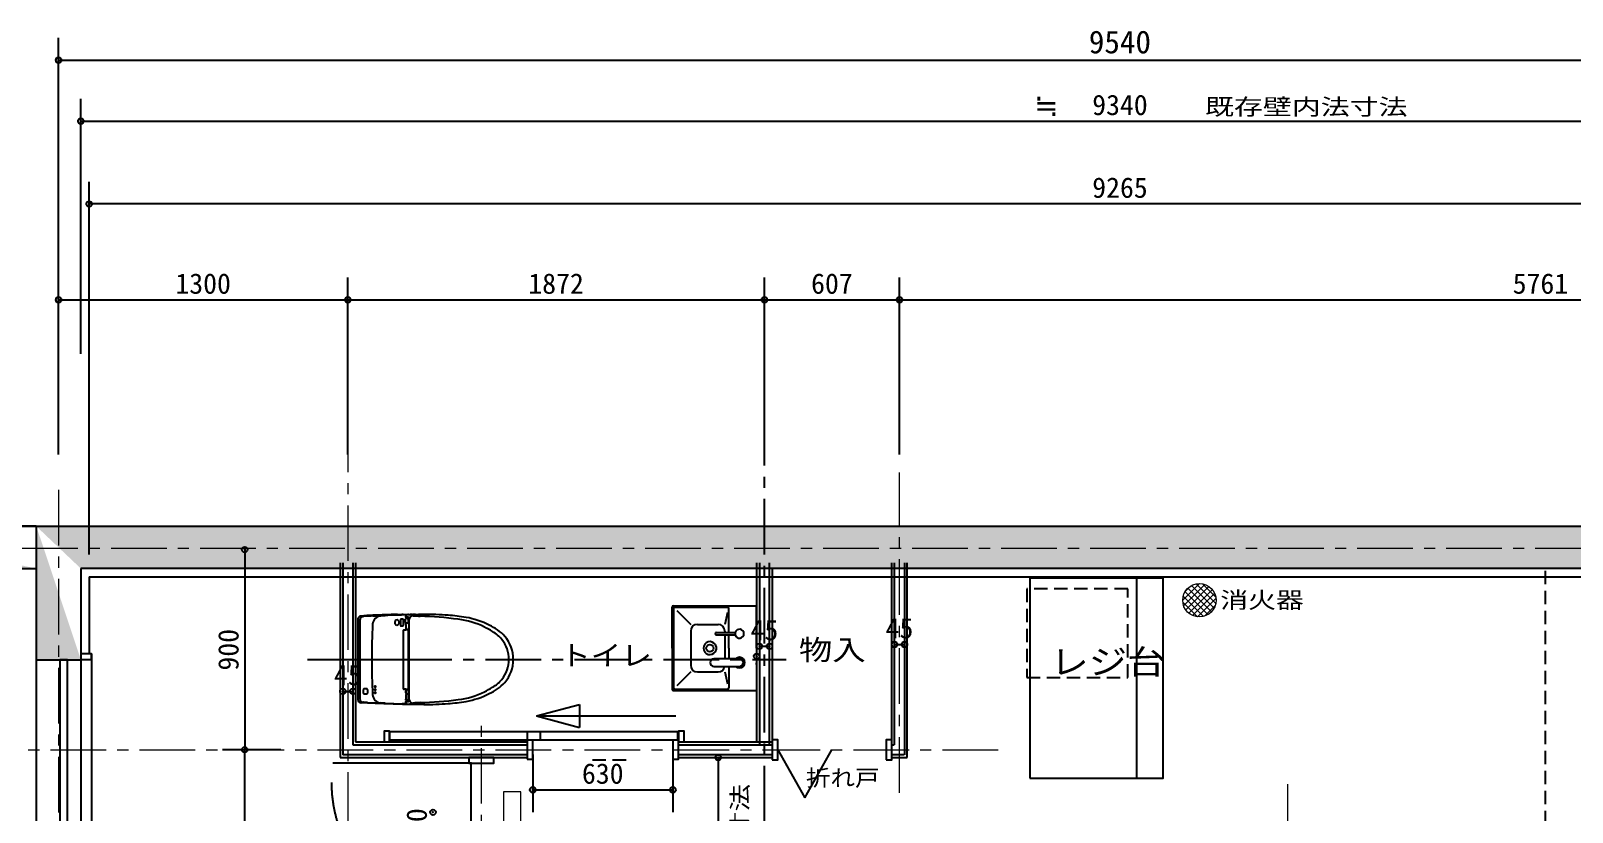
# Model space of a CAD drawing. Units: millimetres at full size, sheet at 1:50. Extents: x -32850 to 20320, y -7438 to 6543.
# Drawn here: x -26436 to -19509, y 2786 to 6301 of the extents above; entities that cross this region are included whole.
import ezdxf
from ezdxf.enums import TextEntityAlignment as Align

# ---------------------------------------------------------------- set-up
doc = ezdxf.new("R2010")
doc.units = ezdxf.units.MM
doc.header["$LTSCALE"] = 50
doc.header["$PDMODE"] = 32
doc.header["$PDSIZE"] = 25
doc.linetypes.add('CHAIN1', pattern=[8, 5, -1, 1, -1])
doc.linetypes.add('DASHED1', pattern=[1.8, 1.2, -0.6])
for name, color, linetype in [('0-0_0', 7, 'Continuous'), ('0-1_1', 7, 'Continuous'), ('0-2_2', 134, 'Continuous')]:
    doc.layers.add(name, color=color, linetype=linetype)
doc.layers.add('0-8_8', color=6, linetype='CHAIN1', lineweight=9)
doc.layers.add('1-2_18', color=1, linetype='Continuous', lineweight=9)
doc.styles.add('ＭＳ ゴシック', font='')
doc.styles.get('ＭＳ ゴシック').set_extended_font_data('MS Gothic')

msp = doc.modelspace()

# ---------------------------------------------------------------- linework, layer by layer
at = {"layer": '0-0_0'}
for p, q in [((-26311.01, 4468.96), (-26311.01, 6268.41)), ((-26311.01, 6168.41), (-16771.01, 6168.41)), ((-26211.01, 4847.96), (-26211.01, 5993.99)), ((-26211.01, 5893.99), (-16871.01, 5893.99)), ((-26173.51, 3944.8), (-26173.51, 5622.04)), ((-16908.51, 5522.04), (-26173.51, 5522.04)), ((-26311.01, 4394.76), (-26311.01, 5190.51)), ((-25011.01, 4394.76), (-25011.01, 5190.51)), ((-25011.01, 4394.76), (-25011.01, 5190.51)), ((-23139.01, 4394.76), (-23139.01, 5190.51)), ((-23139.01, 4394.76), (-23139.01, 5190.51)), ((-22532.01, 4394.76), (-22532.01, 5190.51)), ((-22532.01, 4394.76), (-22532.01, 5190.51)), ((-26311.01, 5090.51), (-25011.01, 5090.51)), ((-25011.01, 5090.51), (-23139.01, 5090.51)), ((-23139.01, 5090.51), (-22532.01, 5090.51)), ((-22532.01, 5090.51), (-16771.01, 5090.51)), ((-26411.01, 4072.3), (-27311.01, 4072.3)), ((-27311.01, 4072.3), (-16671.01, 4072.3)), ((-26411.01, 4072.3), (-26411.01, 1682.3)), ((-25474.69, 3967.3), (-25474.69, 3067.3)), ((-27311.01, 3882.3), (-26411.01, 3882.3)), ((-16871.01, 3882.3), (-26211.01, 3882.3)), ((-26211.01, 3882.3), (-26211.01, 1682.3)), ((-25046.01, 3907.3), (-25046.01, 3032.3)), ((-25033.51, 3907.3), (-25033.51, 3044.8)), ((-24988.51, 3907.3), (-24988.51, 3089.32)), ((-24976.01, 3907.3), (-24976.01, 3102.3)), ((-23174.01, 3907.3), (-23174.01, 3102.3)), ((-23161.51, 3907.3), (-23161.51, 3089.8)), ((-23116.51, 3089.8), (-23116.51, 3907.3)), ((-23104.01, 3884.25), (-23104.01, 3102.3)), ((-22567.01, 3102.3), (-22567.01, 3907.3)), ((-22554.51, 3089.8), (-22554.51, 3907.3)), ((-22509.51, 3907.3), (-22509.51, 3044.8)), ((-22497.01, 3032.3), (-22497.01, 3907.3)), ((-26173.51, 3844.8), (-16908.51, 3844.8)), ((-26173.51, 3844.8), (-26173.51, 3498.2)), ((-21467.01, 3839.38), (-21467.01, 2939.38)), ((-24898.07, 3671.89), (-24898.07, 3669.91)), ((-24897.77, 3669.82), (-24897.77, 3671.4)), ((-24788.37, 3674.35), (-24788.37, 3675.11)), ((-24788.07, 3675.66), (-24768.56, 3675.9)), ((-24788.07, 3675.66), (-24788.07, 3674.39)), ((-24768.07, 3675.42), (-24768.07, 3675.23)), ((-24767.87, 3675.22), (-24767.87, 3675.66)), ((-24767.45, 3675.92), (-24765.87, 3675.93)), ((-24763.07, 3675.18), (-24766.58, 3675.19)), ((-24765.87, 3675.93), (-24760.59, 3675.97)), ((-24763.07, 3675.18), (-24741.22, 3675.17)), ((-24760.59, 3675.97), (-24752.09, 3676.02)), ((-24752.09, 3676.02), (-24749.04, 3676.03)), ((-24749.04, 3676.03), (-24740.61, 3676.04)), ((-24740.61, 3676.04), (-24737.52, 3676.04)), ((-24738.8, 3675.42), (-24733.24, 3675.5)), ((-24737.52, 3676.04), (-24729.11, 3676.04)), ((-24720.66, 3675.58), (-24730.44, 3675.44)), ((-24726.02, 3676.04), (-24729.11, 3676.04)), ((-24726.02, 3676.04), (-24717.61, 3676.04)), ((-24720.66, 3675.58), (-24703.1, 3675.77)), ((-24707.09, 3676.04), (-24717.61, 3676.04)), ((-24707.09, 3676.04), (-24691.97, 3676.02)), ((-24703.1, 3675.77), (-24693.38, 3675.82)), ((-24669.3, 3675.95), (-24693.38, 3675.82)), ((-24966.51, 3653.6), (-24966.51, 3617.05)), ((-24966.51, 3603.05), (-24966.51, 3293.5)), ((-24965.84, 3615.05), (-24964.84, 3615.05)), ((-24964.84, 3605.05), (-24965.84, 3605.05)), ((-24956.85, 3651.31), (-24956.85, 3295.79)), ((-24953.61, 3668.41), (-24952.53, 3668.52)), ((-24946.1, 3666.83), (-24944.32, 3666.28)), ((-24869.6, 3669.2), (-24940.14, 3666.22)), ((-24869.6, 3669.2), (-24862.36, 3669.54)), ((-24862.36, 3669.54), (-24843.06, 3670.68)), ((-24774.77, 3652.75), (-24774.77, 3626.35)), ((-24762.77, 3654.15), (-24773.37, 3654.15)), ((-24773.37, 3624.95), (-24762.77, 3624.95)), ((-24761.37, 3626.35), (-24761.37, 3652.75)), ((-24761.35, 3340.91), (-24761.35, 3604.69)), ((-24759.85, 3606.19), (-24750.78, 3606.19)), ((-24739.22, 3663.45), (-24751.57, 3663.61)), ((-24751.57, 3639.55), (-24751.57, 3654.54)), ((-24751.57, 3636.55), (-24751.57, 3632.55)), ((-24749.75, 3628.29), (-24750.78, 3606.19)), ((-24744.32, 3606.19), (-24750.78, 3606.19)), ((-24750.57, 3631.55), (-24750.37, 3631.55)), ((-24749.52, 3615.05), (-24749.52, 3628.55)), ((-24749.46, 3638.07), (-24749.16, 3638.03)), ((-24748.59, 3614.55), (-24749.02, 3614.55)), ((-24748.78, 3638), (-24746.76, 3637.99)), ((-24747.99, 3607.97), (-24747.99, 3613.96)), ((-24747.36, 3607.47), (-24740.89, 3607.42)), ((-24746.76, 3637.99), (-24745.47, 3637.99)), ((-24745.47, 3637.15), (-24745.47, 3638.08)), ((-24744.82, 3656.98), (-24738.61, 3657.2)), ((-24744.32, 3607.44), (-24744.32, 3606.04)), ((-24743.41, 3606.01), (-24744.06, 3606.02)), ((-24739.63, 3637.18), (-24743.77, 3637.16)), ((-24740.75, 3605.98), (-24743.41, 3606.01)), ((-24739.9, 3607.41), (-24740.89, 3607.42)), ((-24738.16, 3605.96), (-24740.75, 3605.98)), ((-24738.74, 3655.1), (-24738.7, 3656.28)), ((-24738.74, 3639.2), (-24738.74, 3655.1)), ((-24738.07, 3340.22), (-24738.07, 3605.38)), ((-24735.13, 3291.95), (-24735.13, 3655.14)), ((-22554.51, 3540.71), (-22509.51, 3540.71)), ((-26411.01, 3472.3), (-26211.01, 3472.3)), ((-26163.51, 3498.2), (-26163.51, 1852.07)), ((-23161.51, 3532.42), (-23116.51, 3532.42)), ((-25033.51, 3329.91), (-24988.51, 3329.91)), ((-24942.22, 3337.55), (-24942.22, 3322.55)), ((-24925.01, 3340.7), (-24939.07, 3340.7)), ((-24922.75, 3337.45), (-24922.75, 3322.44)), ((-24750.79, 3339.41), (-24759.85, 3339.41)), ((-24750.79, 3339.41), (-24745.32, 3339.41)), ((-24750.46, 3322.85), (-24750.79, 3339.41)), ((-24749.68, 3331.05), (-24749.68, 3329.05)), ((-24747.3, 3331.55), (-24749.18, 3331.55)), ((-24747.98, 3328.55), (-24749.18, 3328.55)), ((-24748.75, 3328.05), (-24748.75, 3319.48)), ((-24747.3, 3337.63), (-24747.3, 3329.22)), ((-24746.64, 3338.14), (-24742.78, 3338.16)), ((-24745.42, 3339.49), (-24745.42, 3339.61)), ((-24745.32, 3339.61), (-24745.32, 3338.15)), ((-24740.85, 3338.17), (-24742.78, 3338.16)), ((-24740.85, 3338.17), (-24739.89, 3338.19)), ((-24923.34, 3280.21), (-24940.14, 3280.88)), ((-24939.07, 3319.4), (-24924.87, 3319.4)), ((-24923.34, 3280.21), (-24862.36, 3277.56)), ((-24898.84, 3278.19), (-24898.84, 3278.19)), ((-24843.06, 3276.42), (-24862.36, 3277.56)), ((-24745.61, 3273.62), (-24767.07, 3273.86)), ((-24716.7, 3271.06), (-24765.25, 3271.16)), ((-24751.63, 3283.48), (-24739.22, 3283.65)), ((-24751.57, 3292.56), (-24751.57, 3293.1)), ((-24750.01, 3294.05), (-24750.62, 3294.05)), ((-24749.64, 3295.53), (-24749.53, 3316.49)), ((-24742.09, 3318.93), (-24748.19, 3318.98)), ((-24747.09, 3318.93), (-24747.09, 3318.96)), ((-24747.09, 3318.93), (-24747.09, 3317.99)), ((-24738.89, 3317.94), (-24745.84, 3317.97)), ((-24738.59, 3289.9), (-24744.82, 3290.11)), ((-24742.09, 3318.93), (-24739.63, 3318.91)), ((-24738.8, 3271.68), (-24733.29, 3271.59)), ((-24738.74, 3291.99), (-24738.74, 3316.89)), ((-24732.2, 3271.64), (-24733.24, 3271.59)), ((-24677.06, 3271.2), (-24730.37, 3271.66)), ((-24684.81, 3271.11), (-24716.7, 3271.06)), ((-24163.41, 3219.52), (-23970.22, 3271.29)), ((-23970.22, 3271.29), (-23970.22, 3167.76)), ((-24163.41, 3219.52), (-23970.22, 3167.76)), ((-24163.41, 3219.52), (-23537.67, 3219.52)), ((-25311.7, 3067.3), (-25574.69, 3067.3)), ((-25474.69, 2237.3), (-25474.69, 3067.3)), ((-24988.51, 3089.8), (-24205.34, 3089.8)), ((-24976.01, 3102.3), (-24205.34, 3102.3)), ((-23525.34, 3102.3), (-23104.01, 3102.3)), ((-23525.34, 3089.8), (-23104.01, 3089.8)), ((-22567.01, 3089.8), (-22556.37, 3089.8)), ((-25046.01, 3032.3), (-24205.34, 3032.3)), ((-24205.34, 3044.8), (-25033.51, 3044.8)), ((-24454.67, 3007.3), (-25031.94, 3007.3)), ((-24456.94, 2307.3), (-24456.94, 3007.3)), ((-24180.34, 3045.39), (-24180.34, 2786.91)), ((-23550.34, 3045.39), (-23550.34, 2786.91)), ((-23104.01, 3044.8), (-23525.34, 3044.8)), ((-23525.34, 3032.3), (-23104.01, 3032.3)), ((-23347.04, 3032.3), (-23347.04, 2282.3)), ((-22510.55, 3044.8), (-22567.01, 3044.8)), ((-22567.01, 3032.3), (-22497.01, 3032.3)), ((-24180.34, 2886.91), (-23550.34, 2886.91))]:
    msp.add_line(p, q, dxfattribs=at)
at = {"layer": '0-0_0', "linetype": 'CHAIN1'}
for p, q in [((-23139.01, 2745.01), (-23139.01, 4988.95)), ((-25193.05, 3473.55), (-23040.69, 3473.55)), ((-24997.96, 3473.55), (-24575.67, 3473.55)), ((-24976.01, 3504.32), (-24976.01, 3397.38)), ((-24466.94, 3007.3), (-25077.97, 3007.3))]:
    msp.add_line(p, q, dxfattribs=at)
at = {"layer": '0-0_0', "linetype": 'DASHED1'}
for p, q in [((-19631.09, 3872.3), (-19631.09, -437.7)), ((-23911.01, 3022.3), (-23761.01, 3022.3))]:
    msp.add_line(p, q, dxfattribs=at)
at = {"layer": '0-0_0'}
for points in [[(-21947.01, 2939.38), (-21347.01, 2939.38), (-21347.01, 3839.38), (-21947.01, 3839.38)], [(-26306.01, 2642.3), (-26271.01, 2642.3), (-26271.01, 3472.3), (-26306.01, 3472.3)], [(-26211.01, 3473.2), (-26163.51, 3473.2), (-26163.51, 3498.2), (-26211.01, 3498.2)], [(-24848.24, 3102.3), (-24823.24, 3102.3), (-24823.24, 3150.3), (-24848.24, 3150.3)], [(-24823.24, 3112.3), (-24145.69, 3112.3), (-24145.69, 3147.3), (-24823.24, 3147.3)], [(-24205.34, 3112.3), (-23527.79, 3112.3), (-23527.79, 3147.3), (-24205.34, 3147.3)], [(-23525.34, 3102.3), (-23500.34, 3102.3), (-23500.34, 3150.3), (-23525.34, 3150.3)], [(-24205.34, 3024.3), (-24180.34, 3024.3), (-24180.34, 3110.3), (-24205.34, 3110.3)], [(-23550.34, 3024.3), (-23525.34, 3024.3), (-23525.34, 3110.3), (-23550.34, 3110.3)], [(-23104.01, 3022.3), (-23079.01, 3022.3), (-23079.01, 3112.3), (-23104.01, 3112.3)], [(-22592.01, 3022.3), (-22567.01, 3022.3), (-22567.01, 3112.3), (-22592.01, 3112.3)], [(-24466.94, 3007.3), (-24355.08, 3007.3), (-24355.08, 3032.3), (-24466.94, 3032.3)]]:
    msp.add_lwpolyline(points, close=True, dxfattribs=at)
at = {"layer": '0-0_0', "linetype": 'DASHED1'}
msp.add_lwpolyline([(-21959.88, 3391.58), (-21506.61, 3391.58), (-21506.61, 3791.58), (-21959.88, 3791.58)], close=True, dxfattribs=at)
at = {"layer": '0-0_0'}
for points in [[(-24750.31, 3637.09), (-24748.23, 3637.12), (-24743.77, 3637.16)], [(-24745.86, 3638.07), (-24745.15, 3638.09), (-24743.82, 3638.1)], [(-24743.82, 3638.1), (-24740.19, 3638.12), (-24738.9, 3638.13)], [(-24745.32, 3339.61), (-24745.13, 3339.61), (-24738.16, 3339.64)], [(-24765.25, 3271.16), (-24807.66, 3271.81), (-24849.3, 3273.04), (-24888.46, 3274.72), (-24923.46, 3276.65), (-24952.53, 3278.57)]]:
    msp.add_lwpolyline(points, dxfattribs=at)
at = {"layer": '0-0_0', "linetype": 'CHAIN1'}
msp.add_lwpolyline([(-23079.01, 3067.3), (-22957.26, 2851.42), (-22835.51, 3067.3)], dxfattribs=at)
at = {"layer": '0-0_0'}
for centre, radius, start, end in [((-24773.63, 1218.18), 2456.86, 92.9031, 94.17564), ((-24897.27, 3671.4), 0.502, 121.75245, 179.98203), ((-24897.25, 3671.37), 0.532, 102.47963, 121.58828), ((-24897.01, 3670.07), 1.85, 94.48408, 101.14257), ((-24893.91, 3633.36), 38.7, 92.73092, 94.80429), ((-24740.56, 681.72), 2994.31, 90.95317, 92.97089), ((-24721.08, 1075.65), 2599.54, 91.53247, 93.39643), ((-24735.32, 1616.02), 2057.48, 90.28706, 93.00157), ((-24792.08, 3736.14), 61.9, 271.36687, 273.43407), ((-24789.51, 3628.25), 47.38, 89.63359, 91.04927), ((-24789.17, 3671.83), 3.8, 84.40958, 90.5241), ((-24788.88, 3675.1), 0.512, 48.09945, 81.58476), ((-24788.87, 3675.11), 0.501, 0.0078, 47.98762), ((-24788.48, 3676.48), 2.14, 272.99855, 279.77543), ((-24788.3, 3675.72), 1.35, 277.82931, 279.48816), ((-24788.08, 3674.39), 0.011, 272.72632, 353.06863), ((-24768.56, 3675.41), 0.499, 85.66304, 90.56015), ((-24768.55, 3675.42), 0.486, 359.70517, 85.84579), ((-24768.12, 3677.74), 2.51, 262.80921, 266.75367), ((-24767.36, 3689.95), 14.74, 266.47803, 268.04432), ((-24767.62, 3675.66), 0.251, 100.70783, 179.96037), ((-24765.87, 3735.4), 60.22, 268.10159, 269.32075), ((-24767.48, 3674.45), 1.47, 88.82542, 97.10227), ((-24738.38, 3661.72), 13.8, 112.32702, 148.18772), ((-24738.63, 3661.67), 13.75, 90.73662, 111.29379), ((-24730.92, 3714.36), 38.92, 266.58915, 270.71404), ((-24692.2, 3549.79), 126.24, 88.76347, 89.89349), ((-24690.18, 3632.25), 43.75, 86.38862, 89.08278), ((-24687.58, 3672.9), 3.02, 78.55424, 86.97825), ((-24686.99, 3675.83), 0.028, 48.19279, 76.61592), ((-24686.98, 3675.84), 0.01, 5.03961, 46.38367), ((-24655.44, 2517.82), 1158.21, 85.31128, 90.68521), ((-24650.47, 2563.86), 1111.93, 81.1797, 85.37269), ((-24951.57, 3653.59), 14.94, 120.89602, 179.97249), ((-24956.67, 3616.97), 9.84, 179.52495, 186.52711), ((-24958.31, 3603.21), 8.2, 171.39273, 181.14342), ((-24964.51, 3616.05), 1.94, 186.08667, 198.34499), ((-24965.53, 3604.32), 0.894, 142.49565, 172.23439), ((-24965.76, 3615.64), 0.626, 198.89253, 229.16843), ((-24965.83, 3604.52), 0.527, 90.12754, 139.62122), ((-24965.84, 3615.57), 0.524, 229.97638, 269.92384), ((-24966.05, 3614.68), 1.26, 14.76768, 23.93776), ((-24966.69, 3605.65), 1.95, 337.39315, 350.14211), ((-24970.95, 3613.44), 6.32, 6.9526, 14.2993), ((-24979.82, 3608.07), 15.29, 349.62863, 356.74549), ((-24989.14, 3611.11), 24.66, 2.14966, 7.22085), ((-25009.09, 3610.07), 44.64, 356.31999, 2.51974), ((-24951.47, 3653.45), 15.11, 98.17021, 120.96042), ((-24941.77, 3651.25), 15.07, 98.16169, 179.75422), ((-24973.16, 3577.07), 93.75, 73.22127, 77.2863), ((-24943.21, 3672.22), 6.05, 259.42637, 270.97335), ((-24942.39, 3719.84), 53.67, 269.23352, 272.40083), ((-21778.37, 3473.56), 3125.35, 177.10072, 182.89968), ((-24859.78, 3629.62), 40, 93.70551, 177.10315), ((-24898.04, 3669.91), 0.028, 179.98143, 212.01041), ((-24898.01, 3669.94), 0.072, 217.08122, 251.50341), ((-24897.72, 3670.67), 0.854, 249.06556, 267.06316), ((-24896.21, 3685.98), 16.24, 264.51285, 270.49849), ((-24895.74, 3768.76), 99.02, 269.80871, 271.54834), ((-24911.44, 4254.8), 585.31, 271.79876, 273.56097), ((-24788.32, 3639.56), 12.32, 147.73688, 216.96492), ((-24790.03, 3640.63), 10.3, 90.31527, 147.66859), ((-24790.04, 3638.43), 10.27, 217.70593, 268.32212), ((-24790.08, 3637.94), 9.77, 268.48596, 318.74982), ((-24790.08, 3641.16), 9.77, 41.57172, 90.06939), ((-24791.96, 3639.7), 12.15, 359.25304, 40.8446), ((-24791.94, 3639.39), 12.12, 319.39661, 0.72997), ((-24773.37, 3652.75), 1.4, 90.0002, 180.0002), ((-24773.37, 3626.35), 1.4, 180.0002, 270.0002), ((-24762.77, 3652.75), 1.4, 0.0002, 90.0002), ((-24762.77, 3626.35), 1.4, 270.0002, 0.0002), ((-24759.85, 3604.69), 1.5, 90.0002, 180.0002), ((-24751.81, 3664.12), 0.5, 162.2814, 207.07037), ((-24733.18, 3658.3), 20.02, 147.72566, 162.65138), ((-24751.81, 3664.12), 0.502, 207.12577, 264.16004), ((-24751.58, 3667.71), 4.1, 266.17429, 270.16562), ((-24749.5, 3654.53), 2.07, 115.24814, 179.55095), ((-24750.07, 3639.55), 1.5, 180.0029, 227.2695), ((-24751.06, 3636.54), 0.511, 121.78589, 179.41502), ((-24750.57, 3632.55), 1, 180.0002, 270.0002), ((-24751.05, 3636.52), 0.533, 100.33018, 121.05971), ((-24750.91, 3635.65), 1.42, 92.33317, 99.7025), ((-24750.07, 3639.54), 1.49, 227.19073, 250.64182), ((-24749.95, 3618.3), 18.79, 91.09826, 93.09169), ((-24750.37, 3638.78), 0.673, 253.26773, 265.05891), ((-24751.27, 3630.8), 1.17, 35.61474, 45.54438), ((-24750.11, 3641.48), 3.39, 264.59722, 267.55082), ((-24748.89, 3653.02), 3.69, 95.98328, 113.84218), ((-24754.21, 3628.95), 4.64, 10.62094, 33.03499), ((-24748.75, 3675.48), 37.41, 267.68592, 268.88164), ((-24747.76, 3628.2), 2, 153.41273, 177.35887), ((-24755.76, 3628.55), 6.24, 359.95334, 11.55367), ((-24749.02, 3615.05), 0.5, 180.0002, 270.0002), ((-24749.48, 3637.92), 0.15, 83.65025, 90.19416), ((-24746.62, 3636.94), 19.93, 94.04036, 97.652), ((-24748.78, 3640.68), 2.68, 261.9534, 269.96415), ((-24748.61, 3613.96), 0.587, 54.49189, 88.19994), ((-24748.65, 3613.89), 0.669, 26.59827, 55.32084), ((-24748.51, 3613.95), 0.523, 1.53268, 27.55322), ((-24742.48, 3579.83), 77.19, 91.73837, 94.11779), ((-24747.49, 3607.97), 0.502, 180.13578, 264.54736), ((-24747.37, 3610.42), 2.96, 266.70623, 270.16904), ((-24744.31, 3606.04), 0.005, 177.96812, 263.17508), ((-24744.3, 3606.1), 0.068, 263.61079, 283.54536), ((-24744.27, 3605.85), 0.182, 80.11869, 97.24053), ((-24744.11, 3606.92), 0.902, 261.82409, 273.04299), ((-24740.16, 3605.3), 2.13, 46.80874, 82.84345), ((-24739.65, 3637.5), 0.321, 272.30585, 300.52216), ((-24740, 3638.04), 0.964, 302.08437, 325.80007), ((-24739.16, 3662.32), 1.13, 44.36394, 93.05116), ((-24741.17, 3638.83), 2.38, 326.08275, 346.27312), ((-24742.6, 3639.24), 3.86, 345.42375, 359.46868), ((-24740.14, 3605.35), 2.08, 17.85693, 46.17166), ((-24722.06, 3655.09), 16.68, 167.26902, 175.89405), ((-24739.77, 3662.06), 1.76, 4.91838, 36.31825), ((-24753.83, 3662.32), 15.9, 347.07017, 354.10279), ((-24740.09, 3605.38), 2.01, 0.01359, 17.62688), ((-24744.67, 3661.45), 6.7, 353.46415, 6.59175), ((-24720.79, 3654.74), 14.35, 120.03861, 178.37578), ((-24718.7, 3652.85), 17.05, 86.72113, 122.94493), ((-24613.04, 5174.23), 1508, 266.01929, 267.21008), ((-24732.26, 2055.24), 1613.43, 82.25555, 88.37254), ((-24558.48, 3288.26), 368.29, 64.01321, 83.19502), ((-24548.26, 3286.62), 382.17, 63.14032, 79.7065), ((-24564.84, 3274.1), 383.81, 57.79166, 64.08578), ((-24457.79, 3440.01), 204.77, 42.08112, 66.33394), ((-24435.87, 3468.92), 150.31, 38.82696, 59.80659), ((-24430.88, 3473.6), 143.5, 359.98187, 38.62306), ((-24427.05, 3473.47), 159.58, 0.02752, 40.56185), ((-24430.88, 3473.51), 143.5, 321.37736, 0.01693), ((-24427.05, 3473.63), 159.58, 319.44278, 359.97181), ((-24939.07, 3337.55), 3.15, 90.0002, 180.0002), ((-24925.02, 3339.1), 1.6, 65.34253, 89.74073), ((-24925.43, 3338.35), 2.45, 26.73767, 63.88453), ((-24926.96, 3337.48), 4.21, 359.5899, 27.93955), ((-24888.28, 3351.55), 2.65, 89.88211, 270.11828), ((-24888.28, 3337.55), 2.65, 89.88211, 270.11828), ((-24888.28, 3323.55), 2.65, 89.88211, 270.11828), ((-24888.26, 3351.55), 2.65, 269.87529, 90.1251), ((-24888.26, 3337.55), 2.65, 269.87529, 90.1251), ((-24888.26, 3323.55), 2.65, 269.87529, 90.1251), ((-24759.85, 3340.91), 1.5, 180.0002, 270.0002), ((-24749.18, 3331.05), 0.5, 90.0002, 180.0002), ((-24749.18, 3329.05), 0.5, 180.0002, 270.0002), ((-24748.25, 3328.05), 0.5, 90.0002, 180.0002), ((-24748.01, 3329.26), 0.711, 272.37922, 356.72631), ((-24747.8, 3331.72), 0.499, 340.24659, 0.07619), ((-24746.8, 3337.63), 0.5, 96.64765, 179.98813), ((-24746.78, 3337.41), 0.721, 90.94035, 96.33981), ((-24746.6, 3329.71), 8.43, 90.28059, 91.28524), ((-24745.41, 3339.61), 0.002, 98.11554, 183.50359), ((-24745.39, 3339.68), 0.078, 257.39222, 277.28768), ((-24745.41, 3339.59), 0.014, 75.30447, 99.74025), ((-24745.39, 3339.41), 0.08, 76.94231, 102.6969), ((-24745.41, 3339.5), 0.015, 261.09494, 283.33616), ((-24745.41, 3339.49), 0.002, 176.3489, 260.95349), ((-24745.34, 3339.32), 0.29, 86.29535, 99.21923), ((-24745.33, 3339.8), 0.311, 262.83635, 273.28094), ((-24740.17, 3340.32), 2.15, 277.5956, 309.3073), ((-24740.11, 3340.23), 2.04, 309.6978, 342.65028), ((-24740.09, 3340.22), 2.01, 342.6445, 359.98701), ((-24558.4, 3658.55), 367.99, 276.79735, 295.9948), ((-24564.91, 3673.13), 383.95, 295.91494, 302.20669), ((-24465.99, 3518.45), 218.48, 294.44192, 317.15055), ((-24436.21, 3478.57), 150.82, 300.22959, 321.13825), ((-24951.6, 3293.49), 14.9, 179.96364, 225.33965), ((-24951.47, 3293.63), 15.09, 225.34187, 265.97766), ((-24941.77, 3295.86), 15.08, 180.2677, 261.81717), ((-24973.62, 3371.9), 95.68, 282.73428, 287.83523), ((-24943.48, 3276.85), 4.06, 90.88954, 101.9251), ((-24942.21, 3235.38), 45.54, 87.39497, 91.6772), ((-24939.07, 3322.55), 3.15, 180.0002, 270.0002), ((-24924.87, 3320.95), 1.55, 270.16556, 294.97017), ((-24925.23, 3321.59), 2.29, 296.42259, 337.04528), ((-24926.76, 3322.39), 4.01, 335.0144, 0.66194), ((-24859.78, 3317.48), 40, 182.89725, 266.29488), ((-24740.82, 5183.26), 1909.58, 266.93079, 269.21233), ((-24751.8, 3282.98), 0.504, 136.97402, 197.47304), ((-24733.74, 3288.53), 19.4, 197.11115, 212.53966), ((-24751.8, 3282.97), 0.503, 95.98094, 136.66398), ((-24751.63, 3280.31), 3.17, 90.0585, 94.16678), ((-24750.62, 3293.1), 0.95, 90.0002, 180.0002), ((-24749.53, 3292.56), 2.03, 179.9743, 224.14192), ((-24749.41, 3292.7), 2.22, 224.45879, 248.37035), ((-24748.47, 3322.9), 1.99, 181.34768, 261.8739), ((-24748.36, 3296.21), 5.88, 251.53876, 266.54542), ((-24737.66, 3285.99), 14.73, 212.42127, 232.18179), ((-24750.39, 3294.25), 0.431, 315.90397, 326.04084), ((-24751.67, 3295.07), 1.95, 327.21831, 344.60522), ((-24753.25, 3295.59), 3.61, 343.27884, 359.07634), ((-24748.06, 3316.48), 1.47, 123.86248, 179.32908), ((-24747.94, 3316.32), 1.66, 94.38328, 124.43089), ((-24748.25, 3319.48), 0.501, 180.10707, 258.75646), ((-24743.16, 3352.77), 62.68, 264.91057, 268.47811), ((-24748.2, 3319.85), 0.875, 260.1455, 270.32215), ((-24747.23, 3264.3), 53.69, 88.51809, 90.89712), ((-24738.75, 3284.79), 13.11, 232.70246, 269.7678), ((-24739.68, 3318.47), 0.439, 47.39914, 83.75983), ((-24740.21, 3317.85), 1.26, 26.26798, 48.711), ((-24739.19, 3284.94), 1.29, 268.67816, 302.5422), ((-24742.1, 3316.92), 3.36, 359.48493, 26.24285), ((-24721.65, 3292.05), 17.09, 180.19978, 192.5653), ((-24739.31, 3284.82), 1.27, 310.26704, 350.42497), ((-24752.17, 3285.07), 14.22, 3.64025, 13.28825), ((-24742.86, 3285.59), 4.9, 348.36955, 4.43753), ((-24720.61, 3292.48), 14.53, 182.06, 239.56839), ((-24733.29, 3273.68), 2.09, 270.19962, 271.54933), ((-24730.91, 3233.41), 38.25, 89.19044, 91.92974), ((-24718.7, 3294.24), 17.04, 237.04302, 273.28989), ((-24609.61, 1711.19), 1569.77, 92.80537, 93.94931), ((-24736.71, 4946.09), 1667.77, 271.72731, 277.64479), ((-24676.11, 2869.27), 401.93, 89.0275, 91.24062), ((-24655.48, 4430.11), 1159.04, 269.31751, 274.68783), ((-24660.59, 4468.9), 1198.12, 274.77952, 278.67089), ((-24548.27, 3660.49), 382.18, 280.2966, 296.86196)]:
    msp.add_arc(centre, radius, start, end, dxfattribs=at)
at = {"layer": '0-0_0', "linetype": 'CHAIN1'}
msp.add_arc((-24476.94, 2920.3), 608, 180, 270.96142, dxfattribs=at)
at = {"layer": '0-0_0'}
for p in [(-26311.01, 6168.41), (-26211.01, 5893.99), (-26173.51, 5522.04), (-26311.01, 5090.51), (-25011.01, 5090.51), (-23139.01, 5090.51), (-22532.01, 5090.51), (-25474.69, 3967.3), (-23161.51, 3532.42), (-23116.51, 3532.42), (-22554.51, 3540.71), (-22509.51, 3540.71), (-25033.51, 3329.91), (-24988.51, 3329.91), (-25474.69, 3067.3), (-23347.04, 3032.3), (-24180.34, 2886.91), (-23550.34, 2886.91), (-24628.53, 2785.99)]:
    msp.add_point(p, dxfattribs=at)
for points in [[(-27311.01, 4072.3), (-26411.01, 3882.3), (-27311.01, 3882.3)], [(-26411.01, 4072.3), (-26211.01, 3472.3), (-26411.01, 3472.3)], [(-16671.01, 4072.3), (-26411.01, 4072.3), (-16871.01, 3882.3), (-26211.01, 3882.3)]]:
    msp.add_solid(points, dxfattribs=at)
at = {"layer": '0-1_1'}
for p, q in [((-23554, 3524.13), (-23554, 3708.13)), ((-23548, 3714.13), (-23384, 3714.13)), ((-23548, 3702.63), (-23548, 3524.13)), ((-23542.5, 3708.13), (-23384, 3708.13)), ((-23533, 3693.24), (-23470.4, 3631.13)), ((-23384, 3714.13), (-23174.01, 3714.13)), ((-23384, 3708.13), (-23304.51, 3708.13)), ((-23304.5, 3684.63), (-23317.01, 3631.13)), ((-23299.01, 3594.38), (-23299.01, 3702.63)), ((-23174.01, 3524.13), (-23174.01, 3714.13)), ((-23440.4, 3631.13), (-23384, 3631.13)), ((-23384, 3631.13), (-23347, 3631.13)), ((-23470.4, 3601.13), (-23470.4, 3524.13)), ((-23355.83, 3594.38), (-23280.54, 3594.38)), ((-23355.83, 3583.88), (-23280.54, 3583.88)), ((-23317.01, 3601.13), (-23317.01, 3594.38)), ((-23317.01, 3583.88), (-23317.01, 3524.13)), ((-23299.01, 3524.13), (-23299.01, 3583.88)), ((-23280.54, 3594.38), (-23270.46, 3594.38)), ((-23280.54, 3583.88), (-23270.46, 3583.88)), ((-23554, 3524.13), (-23554, 3340.13)), ((-23548, 3524.13), (-23548, 3345.63)), ((-23470.4, 3524.13), (-23470.4, 3447.13)), ((-23271.92, 3476.13), (-23366.01, 3476.13)), ((-23317.01, 3524.13), (-23317.01, 3476.13)), ((-23299.01, 3524.13), (-23299.01, 3476.13)), ((-23267.95, 3476.13), (-23271.72, 3476.13)), ((-23251.01, 3476.13), (-23267.95, 3476.13)), ((-23174.01, 3524.13), (-23174.01, 3334.13)), ((-23470.4, 3417.13), (-23533, 3355.01)), ((-23440.4, 3417.13), (-23384, 3417.13)), ((-23384, 3417.13), (-23347, 3417.13)), ((-23366.01, 3442.13), (-23267.95, 3442.13)), ((-23317.01, 3417.13), (-23304.5, 3363.62)), ((-23299.01, 3442.13), (-23299.01, 3345.63)), ((-23267.95, 3442.13), (-23251.01, 3442.13)), ((-23548, 3334.13), (-23384, 3334.13)), ((-23542.5, 3340.13), (-23384, 3340.13)), ((-23384, 3340.13), (-23304.51, 3340.13)), ((-23384, 3334.13), (-23174.01, 3334.13))]:
    msp.add_line(p, q, dxfattribs=at)
msp.add_lwpolyline([(-23355.83, 3594.38), (-23356.94, 3594.2), (-23357.98, 3593.67), (-23358.87, 3592.84), (-23359.55, 3591.75), (-23359.98, 3590.49), (-23360.13, 3589.13), (-23359.98, 3587.77), (-23359.55, 3586.5), (-23358.87, 3585.41), (-23357.98, 3584.58), (-23356.94, 3584.06), (-23355.83, 3583.88)], dxfattribs=at)
msp.add_circle((-23384.01, 3524.13), 16.25, dxfattribs=at)
for centre, radius, start, end in [((-23548, 3708.13), 6, 90, 180), ((-23542.5, 3702.63), 5.5, 90, 180), ((-23304.51, 3702.63), 5.5, 0, 90), ((-23440.4, 3601.13), 30, 90, 180), ((-23347, 3601.13), 30, 0, 90), ((-23251.01, 3589.13), 20.15, 0, 164.89754), ((-23384.01, 3524.13), 29.25, 32.87002, 327.12998), ((-23384.01, 3524.13), 29.25, 0, 32.87002), ((-23251.01, 3589.13), 20.15, 164.89754, 195.10246), ((-23251.01, 3589.13), 20.15, 195.10246, 360), ((-23366.01, 3459.13), 17, 90, 270), ((-23384.01, 3524.13), 29.25, 327.12998, 360), ((-23251.01, 3459.13), 24, 225.09947, 134.90052), ((-23251.01, 3459.13), 17, 270, 90), ((-23440.4, 3447.13), 30, 180, 270), ((-23347, 3447.13), 30, 270, 350.3948), ((-23548, 3340.13), 6, 180, 270), ((-23542.5, 3345.63), 5.5, 180, 270), ((-23304.51, 3345.63), 5.5, 270, 360)]:
    msp.add_arc(centre, radius, start, end, dxfattribs=at)
at = {"layer": '0-2_2'}
for p, q in [((-23171.66, 3490), (-23176.38, 3485.29)), ((-23171.66, 3485.29), (-23176.38, 3490)), ((-23170.69, 3454.31), (-23177.35, 3454.31)), ((-23174.02, 3450.98), (-23174.02, 3457.65))]:
    msp.add_line(p, q, dxfattribs=at)
msp.add_circle((-23174.02, 3487.65), 0.667, dxfattribs=at)
msp.add_point((-23174.02, 3487.65), dxfattribs=at)
at = {"layer": '0-8_8'}
for p, q in [((-25011.01, 4966.14), (-25011.01, 2086.62)), ((-22532.01, 2873.9), (-22532.01, 4314.14)), ((-26311.01, 4235.69), (-26311.01, -1267.13)), ((-14624.99, 3972.3), (-29270.01, 3972.3)), ((-24411.01, 2024.88), (-24411.01, 3221.79)), ((-28347.18, 3067.3), (-23139.01, 3067.3)), ((-23139.01, 3067.3), (-22079.56, 3067.3)), ((-20788.01, 2913.13), (-20788.01, -1707.27))]:
    msp.add_line(p, q, dxfattribs=at)
at = {"layer": '1-2_18'}
for p, q in [((-21259.46, 3739.27), (-21184.34, 3814.39)), ((-21255.4, 3715.05), (-21160.12, 3810.33)), ((-21110.9, 3724.81), (-21199.05, 3812.96)), ((-21110.69, 3752.88), (-21170.98, 3813.17)), ((-21165.94, 3666.72), (-21257.14, 3757.91)), ((-21145.97, 3675.03), (-21248.83, 3777.89)), ((-21248.37, 3778.65), (-21223.72, 3803.3)), ((-21245.85, 3696.31), (-21141.38, 3800.79)), ((-21130.24, 3687.58), (-21236.28, 3793.62)), ((-21232.27, 3681.61), (-21126.68, 3787.2)), ((-21118.35, 3703.98), (-21219.88, 3805.51)), ((-21214.8, 3670.8), (-21115.87, 3769.73)), ((-21192.49, 3664.83), (-21109.89, 3747.42)), ((-21192.32, 3664.81), (-21259.05, 3731.54)), ((-21160.81, 3668.22), (-21113.29, 3715.74))]:
    msp.add_line(p, q, dxfattribs=at)
msp.add_lwpolyline([(-24311.78, 2538), (-24233.52, 2538), (-24233.52, 2877.58), (-24311.78, 2877.58)], close=True, dxfattribs=at)
msp.add_circle((-21184.46, 3739.4), 75, dxfattribs=at)

# ---------------------------------------------------------------- texts
at = {"layer": '0-0_0', "style": 'ＭＳ ゴシック'}
for s, height, p in [('9540', 102.6, (-21681.19, 6168.41)), ('9340', 91.64, (-21666.01, 5893.99)), ('9265', 91.64, (-21666.01, 5522.04)), ('1300', 91.64, (-25786.01, 5090.51)), ('1872', 91.64, (-24200.01, 5090.51)), ('607', 91.64, (-22929.26, 5090.51)), ('5761', 91.64, (-19776.51, 5090.51)), ('45', 91.64, (-23201.51, 3532.42)), ('45', 91.64, (-22594.51, 3540.71)), ('45', 91.64, (-25073.51, 3329.91)), ('630', 91.64, (-23959.09, 2886.91))]:
    msp.add_text(s, height=height, dxfattribs=at).set_placement(p, align=Align.BOTTOM_LEFT)
for s, height, width, p in [('≒', 102.6, 0.95, (-21926.29, 5885.85)), ('既存壁内法寸法', 73.31, 1.3, (-21158.94, 5900.16)), ('消火器', 73.31, 1.25, (-21090.47, 3682.03)), ('トイレ', 91.64, 1.1, (-24057.26, 3418.49)), ('物入', 91.64, 1.2, (-22984.09, 3442.81)), ('レジ台', 110, 1.15, (-21854.27, 3374.29)), ('折れ戸', 73.31, 1.1, (-22952.15, 2881.95))]:
    msp.add_text(s, height=height, dxfattribs=dict(at, width=width)).set_placement(p, align=Align.BOTTOM_LEFT)
for s, p in [('900', (-25474.69, 3423.55)), ('150', (-24628.53, 2617.24))]:
    msp.add_text(s, height=91.64, rotation=90, dxfattribs=at).set_placement(p, align=Align.BOTTOM_LEFT)
at = {"layer": '0-0_0', "style": 'ＭＳ ゴシック', "width": 1.25}
msp.add_text('有効寸法', height=73.31, rotation=90, dxfattribs=at).set_placement((-23190.32, 2414.27), align=Align.BOTTOM_LEFT)

doc.saveas('drawing.dxf')
